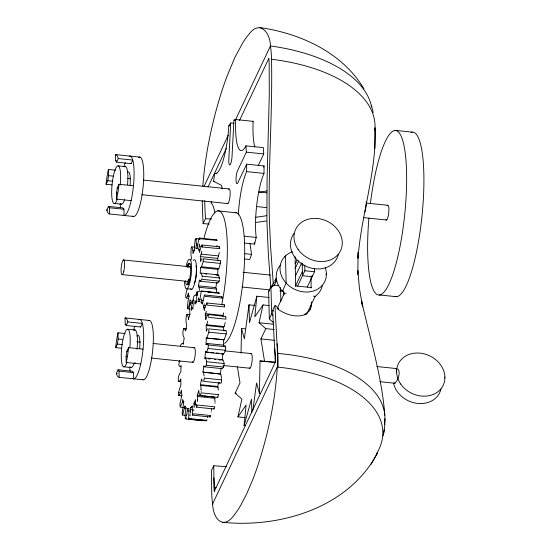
<?xml version="1.0" encoding="UTF-8"?>
<svg xmlns="http://www.w3.org/2000/svg" width="551" height="551" viewBox="0 0 551 551"><rect width="100%" height="100%" fill="white"/><g stroke="black" fill="none" stroke-linecap="round" stroke-linejoin="round"><path stroke-width="0.83" d="M203.174 259.473L203.174 258.756L220.552 260.733M197.644 399.303L197.292 395.232A53.881 11.571 -84.1 0 0 198.759 390.604L199.09 393.51L200.385 395.652L217.776 397.45L218.52 394.364M220.552 261.084L220.552 261.801M178.317 381.23C178.104 378.323 178.655 374.033 180.852 371.973A53.881 11.571 -84.1 0 1 181.114 365.63L180.549 366.663M207.093 344.533L206.005 344.423A53.881 11.571 -84.1 0 0 206.267 338.08L224.161 339.753L226.241 333.982L226.282 330.662L208.863 328.857L208.822 332.281M196.356 243.859L195.984 238.652L199.297 238.962M203.174 259.831L203.167 260.554M196.356 243.817L196.356 243.776A5.737 1.233 -84.1 0 1 196.328 244.734L196.032 248.597L197.12 248.715M196.597 407.175L197.423 405.026L214.814 406.824L213.995 408.973L196.597 407.175L195.639 403.277L195.564 399.771A53.881 11.571 -84.1 0 1 194.007 403.043L194.09 406.872M197.644 399.358L197.637 399.723M220.552 262.166L220.545 262.71M200.612 291.252C195.185 290.005 197.299 299.186 196.431 302.478A53.881 11.571 -84.1 0 0 194.889 304.166L195.068 300.405M374.838 148.742L375.045 127.804C376.822 171.988 361.146 214.415 358.033 258.192L358.109 252.268L357.826 273.103M203.167 260.912L203.161 261.277M357.799 274.742L357.847 270.555L359.479 288.745L362.634 306.845L361.532 300.77C370.086 338.741 381.871 376.264 384.818 415.261M199.827 238.776L199.228 238.053L216.619 239.843L217.225 240.477L199.827 238.679M220.538 263.075L219.05 268.144A5.737 1.226 -84.1 0 1 218.83 268.537L217.927 269.37A26.524 5.675 -84.1 0 1 217.549 275.252L215.896 275.08M203.347 420.206L203.195 420.806L185.797 419.008C184.254 415.936 185.653 411.156 186.052 407.547A53.881 11.571 -84.1 0 1 184.847 405.839L182.643 415.082L185.129 415.337M202.479 420.165L200.302 420.11M215.028 401.996L214.69 397.03M241.049 353.177L241.51 328.479L245.14 328.851M260.63 393.455L259.418 393.331L260.031 360.967L275.369 362.117M199.82 239.224L199.813 239.664M197.63 400.253L197.616 400.852M238.349 214.918A41.091 8.823 -84.1 0 1 246.586 171.609L246.676 164.157L264.074 165.954L263.984 173.407A41.091 8.823 -84.1 0 0 256.201 237.44L254.569 244.107L244.789 243.094M384.935 418.65L384.763 425.654L383.689 433.086M189.999 314.738C183.841 313.25 189.785 316.405 188.359 319.449A53.881 11.571 -84.1 0 1 189.826 314.821L189.654 305.75L190.522 302.871L191.472 306.735L191.555 310.282A53.881 11.571 -84.1 0 1 193.112 307.01C193.484 303.291 191.424 292.932 197.775 295.24M197.609 401.073L197.595 401.521M215 402.926L214.993 403.318M198.532 297.76L198.133 301.514L199.793 301.686M310.468 309.538L310.488 308.209M196.328 244.775L197.988 244.947M192.609 302.954L192.719 300.708A26.524 5.696 -84.1 0 0 193.683 299.716M233.989 123.272L230.724 122.935L228.803 159.439A6.963 1.495 -84.1 0 0 230.056 164.79A6.963 1.495 -84.1 0 0 232.026 156.58L233.948 120.077L235.738 119.553L253.136 121.351A41.091 8.823 -84.1 0 0 254.824 147.007M186.796 414.634L187.56 408.532A53.881 11.571 -84.1 0 0 188.986 408.539L188.676 419.029L206.074 420.819L206.983 419.793M194.09 406.927L194.055 407.423M211.474 408.835L211.432 409.551M207.334 343.521C209.483 345.456 207.589 351.035 205.971 352.261L223.32 354.086C225.696 351.869 226.571 346.496 224.718 345.312M190.501 411.831L190.687 407.575A53.881 11.571 -84.1 0 0 192.23 405.887L192.609 415.151L210 416.949L210.854 415.537L193.449 413.801L192.609 415.151M198.45 299.289L200.109 299.462M202.844 186.128C205.124 155.306 211.453 124.85 220.496 95.316A223.486 47.744 -84.1 0 1 226.895 76.555L234.953 57.276L243.122 42.207A225.09 48.089 -84.1 0 1 249.086 34.121C259.555 19.74 270.259 32.433 270.451 45.947A53.295 11.385 -84.1 0 1 271.512 59.226C272.635 110.352 268.495 161.429 269.246 212.555A219.112 46.807 -84.1 0 0 269.384 219.546L270.527 246.056L273.234 283.069L270.975 287.849L271.657 313.918L269.329 318.871A23.872 19.946 25.4 0 0 273.213 322.294M179.426 360.616L178.779 365.086L179.846 366.567M211.384 410.171L211.357 410.509M222.439 298.249L221.874 296.769L204.476 294.971M211.274 201.576L211.15 203.064A41.091 8.823 -84.1 0 1 214.814 212.989M216.998 245.436L216.846 246.979M199.572 244.01L199.448 245.181A5.737 1.233 -84.1 0 1 199.324 246.132L198.649 249.734A26.524 5.696 -84.1 0 1 199.565 252.296L200.309 248.887A5.737 1.233 -84.1 0 1 200.509 248.198L202.086 245.002L219.484 246.8L219.711 248.129M193.883 409.689L193.849 410.034M201.666 298.807L201.067 302.506A53.881 11.571 -84.1 0 1 202.272 304.214L204.435 295.088L205.055 296.328L222.446 298.125M211.253 411.776L211.219 412.127M193.814 410.447L193.78 410.798M245.285 425.723L244.079 425.592L246.111 405.013L237.922 416.88L245.167 417.63M268.936 297.457L256.856 296.211L254.824 316.797L263.013 304.923L269.053 305.55M202.21 276.354L201.329 273.282M218.699 275.08L219.491 278.937M190.481 411.996L190.364 412.94M202.031 277.924L201.99 278.317M219.381 279.915L219.222 281.106L201.866 279.288L200.633 281.093M206.715 361.442L206.329 365.265L204.827 366.821M222.845 359.782C224.298 361.428 225.008 367.062 222.218 368.612M202.086 245.002L202.403 247.096M180.528 346.758L180.783 344.781L182.305 343.232M190.928 303.25L191.231 300.97A26.524 5.696 -84.1 0 1 190.081 299.772L189.496 303.525A5.737 1.233 -84.1 0 1 189.324 304.338L187.829 308.815L189.985 309.063M201.487 300.481L203.14 300.653M221.798 304.503L221.798 304.503A65.962 14.119 -84.1 0 0 224.56 220.035A65.962 14.119 -84.1 0 0 204.084 237.818M255.023 305.454L248.99 304.834L244.362 338.796L241.51 328.479M252.875 410.185L256.573 383.014L259.418 393.331M222.025 188.952A6.963 1.495 -84.1 0 0 221.213 185.219L213.554 181.265L214.745 173.489A41.091 8.823 -84.1 0 0 228.817 125.697L230.724 122.935M190.15 414.517L190.088 414.91M207.548 416.26L207.355 417.562M204.256 303.739L203.484 307.079A53.881 11.571 -84.1 0 1 204.393 310.371L205.165 306.866L206.887 302.981L224.285 304.779L224.684 306.941L207.286 305.144L206.887 302.981M190.054 415.137L189.957 415.764M199.317 246.18L201.804 246.435M195.984 238.617L195.24 239.485L194.441 246.111A5.737 1.233 -84.1 0 0 194.4 247L194.434 250.471A26.524 5.696 -84.1 0 0 193.022 253.446L192.884 250.23A5.737 1.233 -84.1 0 0 192.802 249.555L191.762 246.834L195.068 247.165M183.545 407.409C176.899 408.139 183.635 403.539 182.725 399.682A53.881 11.571 -84.1 0 0 183.635 402.974L182.126 412.995L182.643 415.082M219.264 252.585L218.754 255.141A5.737 1.226 -84.1 0 1 218.561 255.871L217.673 258.378A26.524 5.675 -84.1 0 1 217.838 260.361M189.558 418.168L188.731 419.001M201.79 251.235L201.363 253.343A5.737 1.233 -84.1 0 1 201.17 254.073L200.282 256.58A26.524 5.696 -84.1 0 1 200.585 261.346L201.501 259.204A5.737 1.233 -84.1 0 1 201.714 258.874L201.907 258.688M204.318 378.041L204.166 378.909M221.674 379.412L221.337 381.939M204.09 379.322L203.691 381.361L221.096 383.152L221.254 382.346M203.98 305.392L205.633 305.557M223.747 312.816L222.625 316.715M183.717 328.589C182.622 331.02 182.402 335.745 184.22 337.935A53.881 11.571 -84.1 0 0 183.221 344.272L182.884 343.245M206.322 311.17L205.227 314.924A53.881 11.571 -84.1 0 1 205.778 319.566L206.666 316.694L208.395 314.545L225.524 316.55M182.037 395.845L178.724 395.508L178.669 392.03L180.942 384.557A53.881 11.571 -84.1 0 1 180.79 378.868L180.273 380.376L179.344 381.244M383.117 435.896L384.419 429.374M186.775 414.738L186.624 415.461M186.603 415.564L186.445 416.28M237.922 416.88L241.91 399.069L235.125 393.166L240.002 382.904L237.398 366.759M274.267 329.512L265.809 328.637L259.025 322.734L263.013 304.923M225.242 322.583L224.119 326.55L206.715 324.787L206.177 325.496A53.881 11.571 -84.1 0 1 206.329 331.185L206.852 329.656L207.789 328.802M186.135 417.651L185.976 418.305M207.768 321.123L206.735 324.725M218.575 293.394L218.713 292.843L201.322 291.045L199.558 301.521A53.881 11.571 -84.1 0 0 198.133 301.514M201.308 291.093L219.429 293.311L218.713 292.843M205.764 313.677L223.169 315.434M186.748 314.407C185.783 317.837 185.625 321.942 186.789 325.365A53.881 11.571 -84.1 0 0 185.515 331.041L184.778 328.795M200.385 395.652L201.129 392.849L218.52 394.64M208.843 332.184L226.254 333.934M208.795 332.377L206.783 337.935M256.856 296.211L249.458 322.672L248.99 304.834M244.079 425.592L251.476 399.138L251.835 412.727M218.554 255.905L201.163 254.107M216.412 240.532L216.619 239.843M186.135 298.015L187.312 296.534A5.737 1.233 -84.1 0 0 187.56 295.942L188.414 293.091A26.524 5.696 -84.1 0 0 189.041 296.865L188.235 300.006A5.737 1.233 -84.1 0 0 188.077 300.846L187.333 307.492L187.815 308.842M199.262 238.08L197.878 243.59A5.737 1.233 -84.1 0 0 197.747 244.486L197.348 248.37A26.524 5.696 -84.1 0 0 196.032 248.597M249.989 243.446L251.545 254.39L250.271 258.006L249.699 259.521L244.265 258.956M191.755 246.82L191.045 248.99L190.977 255.175A5.737 1.233 -84.1 0 0 191.039 255.857L191.5 258.123A26.524 5.696 -84.1 0 0 191.039 259.927M221.66 297.354L221.874 296.769M187.56 295.942L189.227 296.087M208.078 348.514L225.483 350.278M286.169 293.332L284.481 293.16L282.394 291.142L286.169 283.131L285.452 255.905L284.977 256.897M112.053 184.895L106.088 184.275L107.789 180.694A23.872 5.131 -84.1 0 1 108.581 175.645L108.409 169.433L115.662 170.183M118.286 158.564L132.777 160.065L131.076 163.647L116.585 162.152L118.286 158.564A29.844 6.412 -84.1 0 0 115.455 154.59L139.968 157.125M124.099 215.469L109.608 213.974A29.844 6.412 -84.1 0 1 106.777 209.993L108.478 206.405L122.969 207.906A23.872 5.131 -84.1 0 0 123.934 209.256L124.099 215.469L133.411 216.419M131.145 200.626L116.647 199.125L116.481 192.919A23.872 5.131 -84.1 0 0 117.273 187.863L118.975 184.282L133.466 185.777M121.647 348.26L115.676 347.64L117.377 344.058A23.872 5.131 -84.1 0 1 118.169 339.01L118.004 332.797L125.249 333.541M127.873 321.929L142.372 323.43L140.67 327.012L126.172 325.517L127.873 321.929A29.844 6.412 -84.1 0 0 125.043 317.948L149.555 320.489M204.111 186.286L228.3 135.112M235.628 119.601L270.451 45.947A144.782 73.221 -1.5 0 1 371.546 106.984M133.693 378.833L119.195 377.339A29.844 6.412 -84.1 0 1 116.364 373.358L118.066 369.769L132.564 371.271A23.872 5.131 -84.1 0 0 133.528 372.621L133.693 378.833L143.005 379.784M140.732 363.991L126.241 362.489L126.069 356.277A23.872 5.131 -84.1 0 0 126.861 351.228L128.562 347.647L143.06 349.141M207.982 187.147L226.323 148.357M239.52 120.421L268.86 58.358A41.552 8.878 -84.1 0 1 269.17 64.185L269.287 94.6L267.07 179.846L266.911 217.218A232.55 49.68 -84.1 0 0 267.111 226.716L268.337 253.653L270.775 286.864L268.606 291.445L269.329 318.871M209.16 223.988A146.545 74.116 -1.5 0 1 203.119 223.637L205.475 218.664L205.068 210.895A178.841 38.205 -84.1 0 1 204.703 200.564M213.754 465.691L211.412 470.644L211.722 492.518A50.375 10.758 -84.1 0 0 212.576 503.958C213.292 519.648 223.72 530.847 235.091 513.814A221.97 47.42 -84.1 0 0 240.794 505.191L246.49 494.288L252.124 481.237A221.97 47.42 -84.1 0 0 257.654 466.098C268.165 434.057 275.362 400.756 277.298 367.049A50.375 10.758 -84.1 0 0 277.49 353.391L274.97 305.495L272.614 310.495L275.149 358.315A38.79 8.286 -84.1 0 1 275.19 362.448L214.229 491.409A38.79 8.286 -84.1 0 1 214.057 487.559L213.754 465.691A129.113 65.3 -1.5 0 0 226.53 466.649M212.576 503.972L277.298 367.049L278.041 367.124A137.908 69.75 -1.5 0 1 376.691 453.507M235.738 119.553A41.091 8.823 -84.1 0 0 245.911 145.829L246.359 152.145L237.509 170.755A6.963 1.495 -84.1 0 0 236.028 180.211A6.963 1.495 -84.1 0 0 237.832 182.767L246.676 164.157M258.226 165.576L263.757 153.943L263.302 147.627L245.911 145.829M263.523 167.118L264.074 165.954M276.072 278.234L274.99 280.514L276.485 280.693L274.37 285.136A22.88 19.113 25.4 0 0 270.975 287.849M295.26 263.791L296.899 260.334M264.494 360.995L260.926 338.906L265.809 328.637M295.116 268.626L298.842 260.788M322.314 285.404A23.872 19.946 25.4 0 1 316.198 295.55L315.158 296.328L306.804 313.898C297.065 318.506 285.301 314.786 277.16 308.546L284.481 293.16M278.358 309.345L278.654 308.718L277.16 308.546M295.488 275.968L301.734 262.834M295.563 285.783L302.403 271.409M295.646 286.458L295.116 256.794M297.581 286.072L304.861 270.761L304.717 265.134M307.244 287.071L314.525 271.76L314.442 268.544M311.108 288.056L311.074 277.263M304.779 314.835L305.392 313.547L306.804 313.898M311.074 303.815L311.301 303.332M325.93 274.708L326.406 273.709M444.471 378.027L444.912 377.098M219.208 281.134L218.024 282.87M206.005 344.423L206.597 343.376M223.981 305.33L224.285 304.779M187.76 288.235L187.154 289.371A5.737 1.233 -84.1 0 0 186.927 289.971C186.706 291.878 183.483 298.704 187.953 298.401M396.079 368.888L396.431 368.488L396.596 372.111M222.632 522.293C280.617 528.257 348.983 507.519 377.49 452.908L374.343 458.46M371.043 464.293L374.108 458.893M219.029 247.461L219.484 246.8M224.161 339.753L206.267 338.08M218.816 268.551L201.439 266.753L200.543 267.579A26.524 5.696 -84.1 0 1 200.171 273.461L201.039 273.062L218.416 274.859L217.604 275.231M201.439 266.753L201.452 266.739A5.737 1.233 -84.1 0 0 201.666 266.353L203.154 261.649L220.531 263.44M223.685 330.8A53.881 11.571 -84.1 0 0 223.568 327.294L224.105 326.585M205.922 358.494L204.841 358.384L205.365 357.93L222.762 359.72L222.232 360.182A53.881 11.571 -84.1 0 0 222.88 353.618L221.226 353.446M270.775 286.864L271.567 286.231M224.739 330.869L225.187 330.6M178.738 395.494L180.452 393.359L181.341 390.487A53.881 11.571 -84.1 0 0 181.892 395.129L179.929 404.186L180.232 407.065M272.001 285.914L272.394 285.652M306.99 312.672L306.583 312.927M223.988 345.174L206.549 343.404M205.936 352.282L205.489 351.82A53.881 11.571 -84.1 0 1 204.841 358.384M273.62 284.929L274.481 284.502M252.241 121.509L253.136 121.351M277.484 353.398L277.814 353.425A140.126 70.342 -2.6 0 1 384.378 424.47M275.149 358.315L275.479 358.35A38.46 8.892 -85.8 0 1 275.665 362.496L275.19 362.448M214.077 487.559L214.367 487.587A130.181 65.376 -2.6 0 0 216.013 487.725M395.074 130.367L412.313 132.137M379.219 294.937L396.458 296.707M212.996 504.013L212.624 503.972M233.948 120.077L235.036 120.187M228.817 125.697L229.905 125.807M246.359 152.145L263.757 153.943M246.586 171.609L263.984 173.407M115.455 154.59L115.62 160.796L116.523 160.892M214.745 173.489L216.922 173.71M118.231 165.885L125.483 166.636M213.554 181.265L214.642 181.375M108.581 175.645L113.107 176.113M127.309 178.414L130.718 178.765M143.529 180.087L228.892 188.903M259.06 192.017L266.725 192.809M366.381 203.078L387.677 205.275M107.789 180.694L112.907 181.217M117.273 187.863L118.176 187.96M141.69 194.689L227.907 203.595M256.373 206.535L266.588 207.596M363.639 217.638L386.623 220.014M116.481 192.919L117.384 193.008M217.859 210.875L236.634 212.831M114.071 203.436L121.323 204.18M108.478 206.405A23.872 5.131 -84.1 0 0 109.435 207.761L123.934 209.256M106.777 209.993L107.679 210.089M244.238 236.207L256.201 237.44M195.24 239.485L196.328 239.602M202.417 246.993L219.801 248.701M245.023 253.715L251.545 254.39M198.649 249.734L199.737 249.844M192.884 250.23L194.544 250.402M200.282 256.58L217.673 258.378M304.861 270.761L314.525 271.76M190.391 263.991L188.277 263.771L188.352 266.849A7.459 1.605 -84.1 0 0 188.235 266.987M188.242 265.837L187.333 265.747L187.374 267.283M200.543 267.579L217.927 269.37M123.314 259.955L190.86 266.904M243.012 272.27L270.369 275.08M188.352 266.849L190.77 267.097M190.632 268.606L191.534 268.702M205.137 273.971L206.79 274.143M202.231 276.161L219.601 277.952M295.887 285.955L311.349 287.553M274.37 285.136L278.951 285.611M199.407 290.232L199.18 287.842A5.737 1.233 -84.1 0 0 199.063 287.298L198.422 285.852A26.524 5.696 -84.1 0 0 199.386 280.204L200.474 280.314M188.731 284.399L187.822 284.302L187.746 281.224A7.459 1.605 -84.1 0 0 188.683 279.247L189.888 279.371M187.746 281.224L188.649 281.32M122.336 274.646L188.222 281.458M242.123 287.03L269.508 289.86M279.77 290.921L283.827 291.293M189.668 282.422L188.766 282.326L188.683 279.247M313.471 296.149L315.158 296.328M198.422 285.852L215.792 287.643L216.426 289.089A5.737 1.226 -84.1 0 1 216.543 289.612L216.791 292.471M199.056 287.278L216.419 289.068M187.071 288.724L191.9 289.227M202.789 291.479L204.965 291.699M208.223 292.037L210.399 292.264M213.664 292.602L215.834 292.822M195.088 301.9L196.741 302.072M201.067 302.506L202.72 302.678M190.522 302.871L192.698 303.098M203.484 307.079L205.137 307.251M191.617 308.126L193.27 308.298M205.227 314.924L207.713 315.179M259.025 322.734L273.516 324.236M206.177 325.496L223.568 327.294M183.414 328.692L186.679 329.03M125.043 317.948L125.208 324.16L126.117 324.257M260.926 338.906L274.219 340.277M127.825 329.25L135.071 329.994M208.34 344.967L225.731 346.765M118.169 339.01L122.701 339.471M136.896 341.778L140.305 342.13M153.102 343.452L194.048 347.681M224.898 350.87L250.96 353.556M376.712 366.525L396.3 368.55M205.489 351.82L208.801 352.165M210.454 352.337L213.767 352.681M216.254 352.936L218.74 353.191M117.377 344.058L122.494 344.582M260.031 360.967L274.529 362.462M208.099 358.722L210.275 358.949M214.621 359.397L215.71 359.507M218.974 359.844L221.144 360.072M126.861 351.228L127.77 351.324M206.777 361.759L224.174 363.557M151.27 358.054L193.07 362.372M223.072 365.471L249.975 368.247M379.942 381.685L395.26 383.276M179.027 361.573L180.115 361.683M126.069 356.277L126.978 356.373M206.329 365.265L223.727 367.062M221.633 368.605L204.235 366.808L203.898 365.781A53.881 11.571 -84.1 0 1 202.899 372.118L220.779 374.046L221.585 378.42M202.899 372.118L220.779 374.046M123.665 366.801L130.911 367.545M204.318 378.089L221.716 379.887M118.066 369.769A23.872 5.131 -84.1 0 0 119.03 371.126L133.528 372.621M116.364 373.358L117.273 373.447M178.228 381.189L180.714 381.444M202.396 381.299L201.604 379.005A53.881 11.571 -84.1 0 1 200.33 384.688L217.721 386.485L218.41 390.018M200.33 384.688L200.729 385.404L218.12 387.201M235.125 393.166L236.331 393.29M178.538 392.698L179.619 392.808M197.292 395.232L202.734 395.797M203.815 395.907L208.168 396.355M209.256 396.472L213.602 396.92M197.582 396.486L214.98 398.277M182.36 401.837L184.013 402.01M194.007 403.043L195.095 403.153M194.166 404.737L196.652 404.992M190.687 407.575L191.776 407.692M184.599 408.105L186.252 408.277M187.56 408.532L188.649 408.642M190.708 409.607L192.361 409.779M187.443 410.757L189.096 410.922M189.482 418.567L206.88 420.365M185.081 418.54L186.169 418.65M190.522 419.097L191.61 419.215M195.956 419.662L197.044 419.772M259.893 27.55C300.447 33.459 342.316 52.4 363.915 88.801M219.78 383.083L219.408 382.697M217.776 397.45L217.335 396.989M205.44 357.978L206.625 361.029M273 315.248L271.657 313.918M222.88 353.618L223.32 354.086M199.386 280.204L200.089 281.217L217.459 283.007L217.025 282.381M203.381 372.249L204.118 375.982M213.995 408.973L213.85 408.587M371.388 105.227L373.234 112.521M200.729 385.404L201.012 388.131M210 416.949L209.897 416.274M254.348 242.543L254.569 244.107M283.441 290.99L283.813 294.964M225.814 316.687L225.889 317.734M208.423 314.89L208.498 315.937M277.167 343.762L277.814 353.425A50.341 11.509 -85.6 0 1 278.041 367.131M274.839 348.838L275.479 358.35M225.917 318.085L225.979 319.153L208.581 317.355L208.554 316.825M206.074 420.819L206.04 420.172M203.119 223.637L202.582 212.459A185.735 39.679 -84.1 0 1 202.362 205.509A53.295 11.385 -84.1 0 1 202.307 200.681M201.039 388.689L201.067 389.316M201.067 389.364L201.087 389.867M312.142 275.355L312.176 276.698L302.513 275.7L302.203 263.901M280.521 287.484L280.879 301.211M119.03 371.126L119.195 377.339M109.435 207.761L109.608 213.974M201.115 390.996L201.122 391.424M213.864 477.834L214.38 487.587A38.46 8.816 -85.8 0 0 214.704 491.458M303.022 265.258A4.973 4.153 25.4 0 1 302.279 263.619M338.328 254.369A24.871 20.78 25.4 0 1 305.784 266.174A24.871 20.78 25.4 0 1 294.069 233.534M129.271 156.243A29.844 6.412 -84.1 0 1 133.425 186.176A29.844 6.412 -84.1 0 1 123.286 215.214M120.552 207.934A29.844 6.412 -84.1 0 1 120.125 203.677M123.947 166.767A29.844 6.412 -84.1 0 1 125.256 162.669M130.856 163.206A23.872 5.131 -84.1 0 1 131.076 163.647M118.975 184.282A29.844 6.412 -84.1 0 1 116.647 199.125M106.088 184.275A29.844 6.412 -84.1 0 1 108.409 169.433M115.62 160.796A23.872 5.131 -84.1 0 1 116.585 162.152M138.638 157.4A29.844 6.412 -84.1 0 1 143.115 186.947A29.844 6.412 -84.1 0 1 132.784 216.095M127.618 172.332A13.927 2.989 -84.1 0 1 130.091 185.136M138.397 319.883A29.844 6.412 -84.1 0 1 143.019 349.513A29.844 6.412 -84.1 0 1 132.495 378.262M130.146 371.298A29.844 6.412 -84.1 0 1 129.712 367.042M133.542 330.132A29.844 6.412 -84.1 0 1 134.843 326.034M140.388 326.467A23.872 5.131 -84.1 0 1 140.67 327.012M128.562 347.647A29.844 6.412 -84.1 0 1 126.241 362.489M115.676 347.64A29.844 6.412 -84.1 0 1 118.004 332.797M125.208 324.16A23.872 5.131 -84.1 0 1 126.172 325.517M148.233 320.765A29.844 6.412 -84.1 0 1 152.703 350.312A29.844 6.412 -84.1 0 1 142.378 379.46M136.896 336.082A13.927 2.989 -84.1 0 1 139.685 348.501M135.394 362.978A13.927 2.989 -84.1 0 1 134.795 362.82M370.389 203.581A82.698 17.666 -84.1 0 1 403.552 143.591A82.698 17.666 -84.1 0 1 389.206 283.586A82.698 17.666 -84.1 0 1 368.894 218.162M411.101 132.357A82.698 17.666 -84.1 0 1 422.073 215.145A82.698 17.666 -84.1 0 1 394.75 296.362M124.643 166.801A18.899 4.057 -84.1 0 1 127.563 184.564M124.636 199.731A18.899 4.057 -84.1 0 1 120.552 203.567M117.391 198.98A18.899 4.057 -84.1 0 1 111.674 193.05A18.899 4.057 -84.1 0 1 117.074 166.306A18.899 4.057 -84.1 0 1 120.187 185.088M228.555 189.248A7.459 1.605 -84.1 0 1 230.001 196.356A7.459 1.605 -84.1 0 1 227.143 203.181M387.16 205.867A7.459 1.591 -84.1 0 1 388.772 212.417A7.459 1.591 -84.1 0 1 385.907 219.594M235.256 212.679A65.962 14.119 -84.1 0 1 243.762 273.303A65.962 14.119 -84.1 0 1 224.457 343.383M195.901 295.226A26.524 5.696 -84.1 0 0 197.072 291.569L197.43 294.206A5.737 1.233 -84.1 0 0 197.534 294.613M195.874 265.809A9.45 2.032 -84.1 0 1 196.39 274.474A9.45 2.032 -84.1 0 1 194.227 283.421M216.708 282.36A26.524 5.675 -84.1 0 1 215.792 287.643M186.128 266.009A14.918 3.203 -84.1 0 1 191.287 262.979A14.918 3.203 -84.1 0 1 188.945 285.57A14.918 3.203 -84.1 0 1 184.53 281.444M193.187 260.533A14.918 3.203 -84.1 0 1 196.156 273.971A14.918 3.203 -84.1 0 1 190.632 288.869M186.927 267.049A10.944 2.349 -84.1 0 1 190.453 266.154A10.944 2.349 -84.1 0 1 188.862 282.036A10.944 2.349 -84.1 0 1 185.542 280.893M325.359 267.951A23.872 19.946 25.4 0 1 311.446 291.527A23.872 19.946 25.4 0 1 282.064 277.132A23.872 19.946 25.4 0 1 292.402 251.814M268.606 291.445A23.872 19.946 25.4 0 1 269.46 290.708M295.116 262.91A7.377 3.733 -1.5 0 1 296.128 262.731M282.394 291.142A23.872 19.946 25.4 0 1 280.328 265.258M275.073 280.604A24.265 17.412 38 0 1 276.134 280.046M366.312 202.045A10.552 1.632 -78.4 0 1 364.962 212.004M266.388 220.972A146.545 74.116 -1.5 0 1 256.256 222.356M266.774 215.661A136.531 69.054 -1.5 0 1 255.299 217.314M211.598 219.002A136.531 69.054 -1.5 0 1 205.475 218.664M311.336 301.907A24.141 15.359 40.9 0 1 307.258 312.782M310.84 305.323A22.88 19.113 25.4 0 1 310.206 309.366M273.33 283.145A23.314 17.536 27.4 0 1 276.616 280.852M278.159 307.954A22.57 15.304 25.6 0 1 275.245 305.357M273.764 311.177A22.529 15.132 25.9 0 1 272.917 310.351M271.505 59.239A147.654 74.123 -2.6 0 1 374.866 130.318M266.842 190.949A137.075 69.33 -1.5 0 1 258.722 192.203M223.658 339.877A53.881 11.571 -84.1 0 1 223.424 345.814M221.178 368.378A53.881 11.571 -84.1 0 1 220.297 373.915M218.609 382.621A53.881 11.571 -84.1 0 1 217.721 386.485M250.622 353.9A7.459 1.605 -84.1 0 1 252.069 361.008A7.459 1.605 -84.1 0 1 249.204 367.834M397.595 368.936A7.383 3.32 -74.3 0 1 398.635 376.657A7.383 3.32 -74.3 0 1 393.807 383.131M440.958 389.02A24.871 20.78 25.4 0 1 417.41 403.415A24.871 20.78 25.4 0 1 393.579 383.462M134.237 330.166A18.899 4.057 -84.1 0 1 137.027 349.203M134.23 363.095A18.899 4.057 -84.1 0 1 130.146 366.932M126.978 362.344A18.899 4.057 -84.1 0 1 121.275 356.793A18.899 4.057 -84.1 0 1 126.461 329.877A18.899 4.057 -84.1 0 1 129.905 347.178M193.711 348.025A7.459 1.605 -84.1 0 1 195.116 355.512A7.459 1.605 -84.1 0 1 192.182 361.649M298.091 249.424A24.871 20.78 25.4 0 0 339.843 252.021A24.871 20.78 25.4 0 0 316.439 218.416A24.871 20.78 25.4 0 0 298.091 249.424M400.722 384.075A24.871 20.78 25.4 0 0 442.474 386.671A24.871 20.78 25.4 0 0 419.07 353.067A24.871 20.78 25.4 0 0 400.722 384.075M123.775 271.374A7.459 1.605 -84.1 0 0 123.651 259.893A7.459 1.605 -84.1 0 0 121.062 270.644A7.459 1.605 -84.1 0 0 123.775 271.374"/></g></svg>
